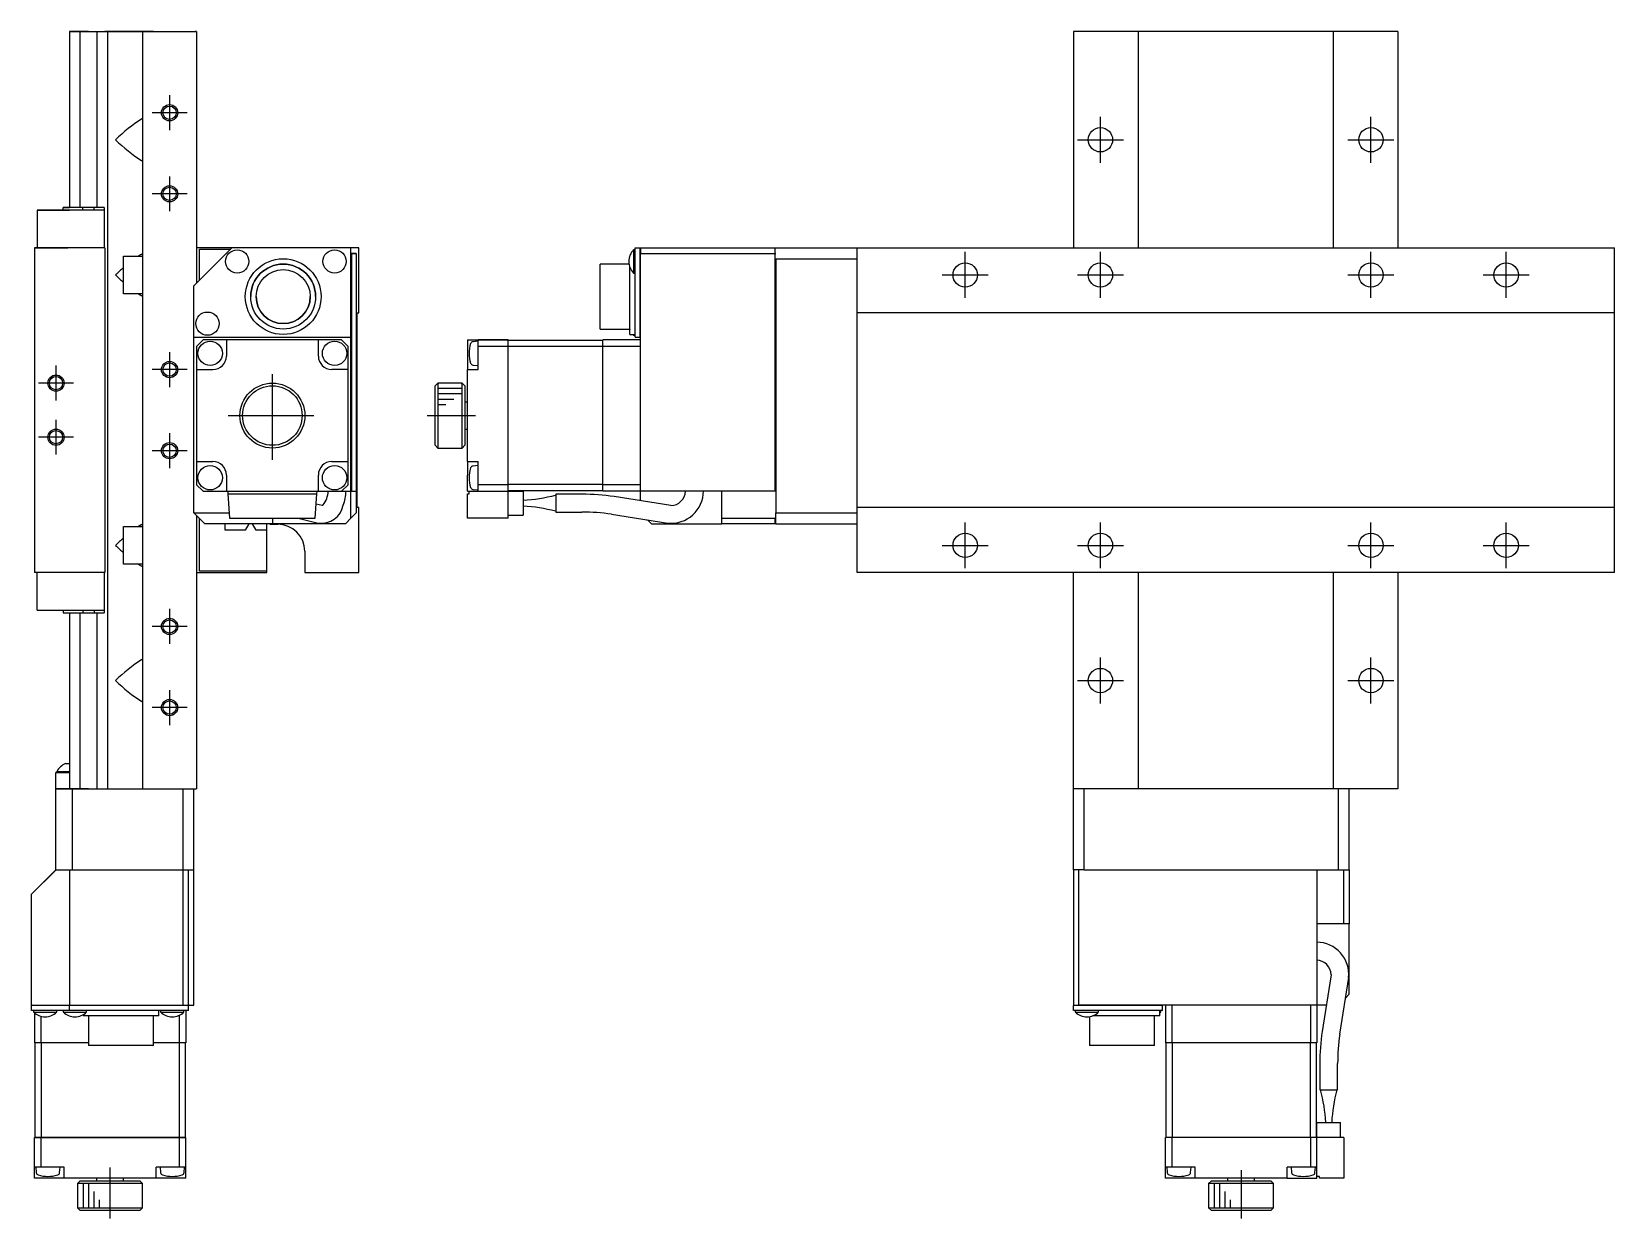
# Model space of a CAD drawing. Extents: x -2 to 603, y -8 to 381.
# Drawn here: x 310.1 to 602.7, y 83.9 to 303.4 of the extents above; entities that cross this region are included whole.
import ezdxf

# ---------------------------------------------------------------- set-up
doc = ezdxf.new("R2010")
doc.units = 0
doc.header["$LTSCALE"] = 0.5
doc.linetypes.add('CENTER', pattern=[50.8, 31.75, -6.35, 6.35, -6.35])
for name, color, linetype in [('MSM_CENTER', 1, 'CENTER'), ('MSM_CONTINUOUS', 7, 'CONTINUOUS'), ('MSM_NARROW', 5, 'CONTINUOUS')]:
    doc.layers.add(name, color=color, linetype=linetype)

msp = doc.modelspace()

# ---------------------------------------------------------------- linework, layer by layer
at = {"layer": 'MSM_CENTER'}
for p, q in [((335.62, 291.6), (335.62, 285.14)), ((338.85, 288.37), (332.39, 288.37)), ((507.69, 279.12), (507.69, 287.62)), ((557.69, 279.12), (557.69, 287.62)), ((503.44, 283.37), (511.94, 283.37)), ((553.44, 283.37), (561.94, 283.37)), ((335.62, 276.6), (335.62, 270.14)), ((338.85, 273.37), (332.39, 273.37)), ((482.69, 254.12), (482.69, 262.62)), ((507.69, 254.12), (507.69, 262.62)), ((557.69, 254.12), (557.69, 262.62)), ((582.69, 254.12), (582.69, 262.62)), ((478.44, 258.37), (486.94, 258.37)), ((503.44, 258.37), (511.94, 258.37)), ((553.44, 258.37), (561.94, 258.37)), ((578.44, 258.37), (586.94, 258.37)), ((335.62, 244.1), (335.62, 237.64)), ((314.62, 241.6), (314.62, 235.14)), ((338.85, 240.87), (332.39, 240.87)), ((354.62, 224.17), (354.62, 240.57)), ((317.85, 238.37), (311.39, 238.37)), ((314.62, 231.6), (314.62, 225.14)), ((346.42, 232.37), (362.82, 232.37)), ((383.24, 232.37), (392.14, 232.37)), ((317.85, 228.37), (311.39, 228.37)), ((335.62, 229.1), (335.62, 222.64)), ((338.85, 225.87), (332.39, 225.87)), ((482.69, 204.12), (482.69, 212.62)), ((507.69, 204.12), (507.69, 212.62)), ((557.69, 204.12), (557.69, 212.62)), ((582.69, 204.12), (582.69, 212.62)), ((478.44, 208.37), (486.94, 208.37)), ((503.44, 208.37), (511.94, 208.37)), ((553.44, 208.37), (561.94, 208.37)), ((578.44, 208.37), (586.94, 208.37)), ((335.62, 196.6), (335.62, 190.14)), ((338.85, 193.37), (332.39, 193.37)), ((507.69, 179.12), (507.69, 187.62)), ((557.69, 179.12), (557.69, 187.62)), ((335.62, 181.6), (335.62, 175.14)), ((503.44, 183.37), (511.94, 183.37)), ((553.44, 183.37), (561.94, 183.37)), ((338.85, 178.37), (332.39, 178.37)), ((324.62, 83.92), (324.62, 93.32)), ((533.69, 92.82), (533.69, 83.92))]:
    msp.add_line(p, q, dxfattribs=at)
at = {"layer": 'MSM_CONTINUOUS'}
for p, q in [((317.12, 303.37), (340.62, 303.37)), ((317.12, 303.37), (320.62, 303.37)), ((320.62, 303.37), (317.12, 303.37)), ((320.62, 303.37), (317.12, 303.37)), ((317.12, 303.37), (317.12, 270.87)), ((319.09, 270.87), (319.09, 303.37)), ((322.16, 303.37), (322.16, 270.87)), ((323.62, 303.37), (332.62, 303.37)), ((324.12, 303.37), (323.62, 303.37)), ((332.62, 303.37), (323.62, 303.37)), ((324.12, 303.37), (324.12, 163.37)), ((325.62, 303.37), (330.62, 303.37)), ((330.62, 303.37), (332.62, 303.37)), ((330.62, 303.37), (330.62, 163.37)), ((335.62, 303.37), (340.62, 303.37)), ((340.62, 303.37), (340.32, 303.37)), ((340.32, 303.37), (340.62, 303.37)), ((340.62, 303.37), (340.62, 256.87)), ((502.69, 303.37), (502.69, 263.37)), ((562.69, 303.37), (502.69, 303.37)), ((514.69, 303.37), (514.69, 263.37)), ((550.69, 303.37), (550.69, 263.37)), ((562.69, 303.37), (562.69, 263.37)), ((330.62, 287.11), (330.49, 287.27)), ((330.62, 279.62), (330.49, 279.47)), ((311.12, 270.37), (311.12, 263.37)), ((323.52, 270.37), (311.12, 270.37)), ((311.12, 270.37), (317.12, 270.37)), ((323.52, 270.87), (315.92, 270.87)), ((315.92, 270.87), (317.12, 270.87)), ((315.92, 270.37), (315.92, 270.87)), ((319.6, 270.37), (319.6, 270.87)), ((321.65, 270.37), (321.65, 270.87)), ((323.52, 270.87), (323.52, 263.37)), ((323.62, 263.37), (310.62, 263.37)), ((310.97, 263.37), (310.62, 263.37)), ((310.62, 263.37), (310.97, 263.37)), ((310.62, 263.37), (316.82, 263.37)), ((310.62, 263.37), (310.62, 203.37)), ((323.62, 263.37), (323.62, 203.37)), ((347.12, 263.37), (340.12, 256.37)), ((347.12, 263.37), (340.62, 263.37)), ((343.12, 263.37), (340.62, 263.37)), ((347.12, 263.37), (346.12, 263.37)), ((369.12, 263.37), (347.12, 263.37)), ((369.12, 213.37), (369.12, 263.37)), ((370.62, 263.37), (369.12, 263.37)), ((370.62, 263.37), (369.12, 263.37)), ((370.62, 251.37), (370.62, 263.37)), ((421.69, 263.37), (422.59, 263.37)), ((421.69, 246.87), (421.69, 263.37)), ((422.59, 246.87), (422.59, 263.37)), ((422.59, 263.37), (422.69, 263.27)), ((422.69, 263.37), (422.69, 262.37)), ((422.69, 263.37), (447.59, 263.37)), ((447.59, 262.37), (447.59, 263.37)), ((447.59, 263.37), (447.69, 263.27)), ((447.69, 263.37), (602.69, 263.37)), ((462.69, 203.37), (462.69, 263.37)), ((602.69, 203.37), (602.69, 263.37)), ((327.12, 261.87), (330.62, 261.87)), ((327.12, 254.87), (327.12, 261.87)), ((330.62, 262.11), (330.49, 262.27)), ((341.12, 257.37), (341.12, 263.17)), ((341.12, 263.17), (346.92, 263.17)), ((370.12, 262.37), (369.12, 262.37)), ((369.12, 262.37), (370.12, 262.37)), ((369.22, 262.37), (369.22, 218.37)), ((370.12, 262.37), (370.12, 214.37)), ((421.39, 263.02), (421.39, 258.72)), ((421.69, 263.02), (421.39, 263.02)), ((422.69, 262.37), (422.79, 262.37)), ((422.69, 262.37), (447.59, 262.37)), ((422.69, 218.37), (422.69, 262.37)), ((422.79, 262.37), (447.59, 262.37)), ((447.59, 218.37), (447.59, 262.37)), ((447.59, 262.37), (447.69, 262.37)), ((447.69, 261.37), (447.69, 214.37)), ((447.69, 261.37), (462.69, 261.37)), ((415.19, 248.37), (415.19, 260.37)), ((420.53, 260.37), (415.19, 260.37)), ((420.69, 247.37), (420.69, 259.79)), ((421.39, 258.72), (421.69, 258.72)), ((330.62, 254.87), (327.12, 254.87)), ((330.62, 254.62), (330.49, 254.47)), ((340.12, 214.37), (340.12, 256.37)), ((370.32, 251.37), (370.62, 251.37)), ((370.32, 215.37), (370.32, 251.37)), ((602.69, 251.37), (462.69, 251.37)), ((340.12, 246.87), (369.12, 246.87)), ((341.82, 246.37), (340.62, 245.17)), ((341.82, 246.37), (340.62, 245.17)), ((367.42, 246.37), (341.82, 246.37)), ((346.12, 246.37), (341.82, 246.37)), ((363.12, 246.37), (346.12, 246.37)), ((346.12, 246.37), (346.12, 243.37)), ((363.12, 243.37), (363.12, 246.37)), ((368.62, 245.17), (367.42, 246.37)), ((390.69, 246.37), (398.19, 246.37)), ((390.69, 246.37), (390.69, 240.87)), ((392.69, 246.12), (391.7, 246.03)), ((392.69, 240.87), (392.69, 246.37)), ((398.19, 246.37), (392.69, 246.37)), ((398.19, 245.17), (398.19, 246.37)), ((415.69, 246.27), (398.19, 246.27)), ((415.69, 246.27), (398.19, 246.27)), ((415.19, 248.37), (420.69, 248.37)), ((415.69, 245.17), (415.69, 246.37)), ((422.69, 246.37), (415.69, 246.37)), ((422.69, 246.37), (415.69, 246.37)), ((420.69, 247.37), (421.69, 247.37)), ((421.39, 247.37), (421.39, 247.22)), ((421.39, 247.22), (421.69, 247.22)), ((421.69, 246.87), (422.59, 246.87)), ((422.59, 246.87), (422.69, 246.97)), ((340.62, 245.17), (340.62, 219.57)), ((368.62, 219.57), (368.62, 245.17)), ((398.19, 245.17), (392.69, 245.17)), ((398.19, 219.57), (398.19, 245.17)), ((415.69, 245.12), (398.19, 245.12)), ((422.69, 245.17), (415.69, 245.17)), ((415.69, 219.57), (415.69, 245.17)), ((340.62, 240.87), (343.62, 240.87)), ((368.62, 240.87), (365.62, 240.87)), ((390.69, 240.87), (392.69, 240.87)), ((390.69, 223.87), (390.69, 240.87)), ((391.7, 241.7), (392.69, 241.62)), ((385.19, 238.37), (384.69, 237.87)), ((384.69, 226.87), (384.69, 237.87)), ((385.19, 238.37), (385.19, 226.37)), ((389.69, 238.37), (385.19, 238.37)), ((389.69, 226.37), (389.69, 238.37)), ((390.19, 237.87), (389.69, 238.37)), ((390.19, 237.87), (390.19, 226.87)), ((390.69, 234.87), (390.19, 234.87)), ((390.19, 229.87), (390.69, 229.87)), ((384.69, 226.87), (385.19, 226.37)), ((385.19, 226.37), (389.69, 226.37)), ((389.69, 226.37), (390.19, 226.87)), ((340.62, 223.87), (343.62, 223.87)), ((365.62, 223.87), (368.62, 223.87)), ((390.69, 223.87), (392.69, 223.87)), ((390.69, 223.87), (390.69, 221.37)), ((392.69, 223.12), (391.7, 223.03)), ((392.69, 219.57), (392.69, 223.87)), ((340.62, 219.57), (341.82, 218.37)), ((346.12, 221.37), (346.12, 218.37)), ((363.12, 218.37), (363.12, 221.37)), ((367.42, 218.37), (368.62, 219.57)), ((390.69, 218.37), (390.69, 221.37)), ((398.19, 219.57), (392.69, 219.57)), ((392.69, 218.37), (392.69, 219.57)), ((415.69, 219.61), (398.19, 219.61)), ((398.19, 213.37), (398.19, 219.57)), ((422.69, 219.57), (415.69, 219.57)), ((415.69, 218.37), (415.69, 219.57)), ((341.82, 218.37), (367.42, 218.37)), ((346.37, 218.37), (346.41, 217.87)), ((346.41, 217.87), (346.72, 213.37)), ((346.41, 217.87), (362.84, 217.87)), ((362.52, 213.37), (362.84, 217.87)), ((362.84, 217.87), (362.87, 218.37)), ((367.42, 218.37), (369.12, 218.37)), ((369.22, 218.37), (369.12, 218.47)), ((369.22, 218.37), (370.12, 218.37)), ((390.69, 218.37), (398.19, 218.37)), ((390.69, 213.37), (390.69, 217.87)), ((390.69, 217.87), (390.99, 217.87)), ((390.99, 217.87), (390.99, 218.37)), ((391.7, 218.7), (392.69, 218.62)), ((415.69, 218.47), (398.19, 218.47)), ((398.19, 218.37), (400.99, 218.37)), ((400.99, 218.37), (400.99, 213.97)), ((406.99, 217.82), (406.99, 214.52)), ((411.85, 217.82), (406.99, 217.82)), ((422.59, 218.37), (415.69, 218.37)), ((428.27, 215.74), (417.82, 217.39)), ((422.59, 218.37), (422.69, 218.47)), ((447.59, 218.37), (422.69, 218.37)), ((422.69, 216.62), (422.69, 218.37)), ((437.69, 212.37), (437.69, 218.37)), ((447.69, 218.37), (447.59, 218.37)), ((340.12, 214.37), (346.65, 214.37)), ((342.12, 212.37), (340.12, 214.37)), ((340.62, 213.87), (340.62, 163.37)), ((363.83, 215.71), (362.7, 215.97)), ((363.89, 215.76), (363.81, 215.71)), ((363.99, 215.84), (363.89, 215.76)), ((369.12, 213.37), (370.12, 214.37)), ((370.62, 215.37), (370.32, 215.37)), ((370.62, 215.37), (370.32, 215.37)), ((370.62, 203.37), (370.62, 215.37)), ((398.19, 213.97), (400.99, 213.97)), ((406.99, 214.52), (411.85, 214.52)), ((417.3, 214.13), (427.75, 212.48)), ((447.69, 212.37), (447.69, 214.37)), ((447.69, 214.37), (462.69, 214.37)), ((602.69, 215.37), (462.69, 215.37)), ((327.12, 204.87), (327.12, 211.87)), ((327.12, 211.87), (330.62, 211.87)), ((330.62, 212.11), (330.49, 212.27)), ((341.12, 203.57), (341.12, 213.37)), ((368.12, 212.37), (342.12, 212.37)), ((345.92, 211.17), (345.92, 212.37)), ((349.6, 211.17), (345.92, 211.17)), ((346.72, 213.37), (362.52, 213.37)), ((350.29, 212.36), (349.6, 211.17)), ((351.65, 211.17), (350.96, 212.36)), ((353.52, 211.17), (351.65, 211.17)), ((353.52, 212.37), (353.52, 203.57)), ((353.62, 211.97), (353.52, 211.97)), ((353.62, 211.97), (353.52, 211.97)), ((353.62, 203.37), (353.62, 211.97)), ((354.12, 212.27), (354.12, 212.37)), ((354.12, 212.27), (355.62, 212.27)), ((354.62, 213.37), (354.62, 212.37)), ((359.36, 213.37), (363.08, 212.5)), ((368.12, 212.37), (369.12, 213.37)), ((398.19, 213.37), (390.69, 213.37)), ((423.98, 213.07), (424.69, 212.37)), ((424.69, 212.37), (437.69, 212.37)), ((437.69, 213.37), (447.59, 213.37)), ((447.59, 212.37), (437.69, 212.37)), ((447.59, 213.37), (447.69, 213.51)), ((447.59, 212.37), (447.59, 213.37)), ((447.69, 212.47), (447.59, 212.37)), ((447.69, 212.37), (462.69, 212.37)), ((330.62, 204.87), (327.12, 204.87)), ((360.62, 207.27), (360.62, 203.37)), ((323.62, 203.37), (310.62, 203.37)), ((311.12, 196.37), (311.12, 203.37)), ((323.52, 203.37), (323.52, 195.87)), ((330.62, 204.62), (330.49, 204.47)), ((340.62, 203.37), (353.62, 203.37)), ((353.52, 203.57), (341.12, 203.57)), ((360.62, 203.37), (370.62, 203.37)), ((602.69, 203.37), (462.69, 203.37)), ((502.69, 148.37), (502.69, 203.37)), ((514.69, 203.37), (514.69, 163.37)), ((550.69, 203.37), (550.69, 163.37)), ((562.69, 203.37), (562.69, 163.37)), ((311.12, 196.37), (323.52, 196.37)), ((315.92, 196.37), (315.92, 195.87)), ((319.6, 196.37), (319.6, 195.87)), ((321.65, 196.37), (321.65, 195.87)), ((315.92, 195.87), (323.52, 195.87)), ((317.12, 195.87), (317.12, 163.37)), ((319.09, 163.37), (319.09, 195.87)), ((322.16, 195.87), (322.16, 163.37)), ((330.62, 187.11), (330.49, 187.27)), ((330.62, 179.62), (330.49, 179.47)), ((316.4, 168.02), (317.12, 168.02)), ((314.62, 166.37), (317.12, 166.37)), ((314.62, 148.37), (314.62, 166.37)), ((317.12, 166.37), (314.62, 166.37)), ((314.77, 166.57), (317.12, 166.57)), ((314.77, 166.57), (314.77, 166.37)), ((314.62, 163.37), (340.62, 163.37)), ((320.62, 163.37), (314.62, 163.37)), ((314.72, 163.37), (324.12, 163.37)), ((317.62, 163.37), (317.62, 148.37)), ((324.12, 163.37), (330.62, 163.37)), ((338.12, 123.37), (338.12, 163.37)), ((340.12, 123.37), (340.12, 163.37)), ((562.69, 163.37), (502.69, 163.37)), ((504.69, 148.37), (504.69, 163.37)), ((551.69, 148.37), (551.69, 163.37)), ((553.69, 148.37), (553.69, 163.37)), ((314.62, 148.37), (310.12, 143.87)), ((310.12, 143.87), (314.52, 148.27)), ((314.62, 148.37), (314.52, 148.27)), ((314.62, 148.37), (340.12, 148.37)), ((317.12, 148.37), (317.12, 123.37)), ((339.12, 123.37), (339.12, 148.37)), ((502.69, 148.37), (502.69, 123.37)), ((504.69, 148.37), (502.69, 148.37)), ((503.69, 123.47), (503.69, 148.37)), ((503.69, 148.27), (503.69, 148.37)), ((503.69, 123.37), (503.69, 148.37)), ((504.69, 148.37), (553.69, 148.37)), ((547.69, 148.37), (547.69, 148.27)), ((547.69, 148.27), (547.69, 123.37)), ((552.69, 138.37), (552.69, 148.37)), ((553.69, 148.37), (553.69, 138.37)), ((310.12, 123.37), (310.12, 143.87)), ((553.69, 138.37), (547.69, 138.37)), ((553.69, 125.37), (553.69, 138.37)), ((550.32, 128.95), (548.66, 118.5)), ((551.92, 117.98), (553.58, 128.43)), ((310.12, 123.37), (339.12, 123.37)), ((310.22, 123.37), (310.12, 123.27)), ((310.22, 123.37), (310.12, 123.27)), ((339.12, 123.27), (310.12, 123.27)), ((310.12, 122.37), (310.12, 123.27)), ((317.16, 123.37), (317.12, 123.27)), ((317.12, 122.37), (317.12, 123.27)), ((339.12, 123.27), (339.02, 123.37)), ((339.12, 123.27), (339.02, 123.37)), ((339.22, 123.37), (339.12, 123.47)), ((339.12, 122.37), (339.12, 123.27)), ((339.22, 123.37), (340.12, 123.37)), ((502.69, 123.37), (503.69, 123.37)), ((502.69, 123.27), (502.79, 123.37)), ((519.19, 123.27), (502.69, 123.27)), ((502.69, 122.37), (502.69, 123.27)), ((503.69, 123.37), (503.69, 123.47)), ((547.69, 123.37), (503.69, 123.37)), ((519.19, 123.27), (519.09, 123.37)), ((519.19, 122.37), (519.19, 123.27)), ((519.69, 123.37), (519.69, 116.37)), ((520.89, 123.37), (520.89, 116.37)), ((546.49, 123.37), (546.49, 116.37)), ((547.69, 123.27), (547.59, 123.37)), ((549.43, 123.37), (547.69, 123.37)), ((547.69, 123.27), (547.69, 116.37)), ((552.98, 124.66), (553.69, 125.37)), ((339.12, 122.37), (310.12, 122.37)), ((310.47, 122.37), (310.47, 122.07)), ((310.47, 122.07), (314.77, 122.07)), ((310.62, 121.93), (310.62, 116.37)), ((311.82, 121.27), (311.82, 116.37)), ((314.77, 122.07), (314.77, 122.37)), ((315.97, 122.37), (315.97, 122.07)), ((315.97, 122.07), (320.27, 122.07)), ((319.62, 121.57), (319.62, 121.37)), ((333.62, 121.37), (319.62, 121.37)), ((320.27, 122.07), (320.27, 122.37)), ((320.62, 121.37), (320.62, 115.87)), ((332.62, 115.87), (332.62, 121.37)), ((333.62, 121.37), (333.62, 122.37)), ((333.97, 122.37), (333.97, 122.07)), ((333.97, 122.07), (338.27, 122.07)), ((337.42, 121.46), (337.42, 116.37)), ((338.27, 122.07), (338.27, 122.37)), ((338.62, 122.37), (338.62, 116.37)), ((519.19, 122.37), (502.69, 122.37)), ((503.04, 122.37), (503.04, 122.07)), ((503.04, 122.07), (507.34, 122.07)), ((505.69, 121.21), (505.69, 115.87)), ((518.69, 121.37), (506.26, 121.37)), ((507.34, 122.07), (507.34, 122.37)), ((517.69, 115.87), (517.69, 121.37)), ((518.69, 121.37), (518.69, 122.37)), ((518.69, 122.07), (518.84, 122.07)), ((518.84, 122.07), (518.84, 122.37)), ((320.62, 116.37), (310.62, 116.37)), ((310.72, 116.37), (310.72, 98.87)), ((311.86, 116.37), (311.86, 98.87)), ((332.62, 115.87), (320.62, 115.87)), ((338.62, 116.37), (332.62, 116.37)), ((337.38, 116.37), (337.38, 98.87)), ((338.52, 116.37), (338.52, 98.87)), ((517.69, 115.87), (505.69, 115.87)), ((520.89, 116.37), (519.69, 116.37)), ((519.79, 116.37), (519.79, 98.87)), ((546.49, 116.37), (520.89, 116.37)), ((520.93, 116.37), (520.93, 98.87)), ((546.45, 116.37), (546.45, 98.87)), ((547.69, 116.37), (546.49, 116.37)), ((547.59, 116.37), (547.59, 98.87)), ((548.24, 112.53), (548.24, 107.67)), ((551.54, 107.67), (551.54, 112.53)), ((548.24, 107.67), (551.54, 107.67)), ((547.69, 91.37), (547.69, 101.67)), ((547.69, 101.67), (552.09, 101.67)), ((552.09, 98.87), (552.09, 101.67)), ((338.62, 98.87), (310.62, 98.87)), ((310.62, 98.87), (338.62, 98.87)), ((310.62, 91.37), (310.62, 98.87)), ((311.82, 98.87), (311.82, 93.37)), ((337.42, 98.87), (337.42, 93.37)), ((338.62, 91.37), (338.62, 98.87)), ((520.89, 98.87), (519.69, 98.87)), ((519.69, 91.37), (519.69, 98.87)), ((520.89, 98.87), (520.89, 93.37)), ((546.49, 98.87), (520.89, 98.87)), ((546.49, 98.87), (546.49, 93.37)), ((552.69, 98.87), (546.49, 98.87)), ((552.69, 98.87), (552.69, 91.37)), ((316.12, 93.37), (310.62, 93.37)), ((338.62, 91.37), (310.62, 91.37)), ((310.87, 93.37), (310.96, 92.38)), ((315.29, 92.38), (315.37, 93.37)), ((316.12, 91.37), (316.12, 93.37)), ((319.12, 90.87), (318.62, 90.37)), ((319.12, 90.87), (330.12, 90.87)), ((322.12, 91.37), (322.12, 90.87)), ((327.12, 90.87), (327.12, 91.37)), ((330.62, 90.37), (330.12, 90.87)), ((338.62, 93.37), (333.12, 93.37)), ((333.12, 91.37), (333.12, 93.37)), ((333.87, 93.37), (333.96, 92.38)), ((338.29, 92.38), (338.37, 93.37)), ((525.19, 93.37), (519.69, 93.37)), ((525.19, 91.37), (519.69, 91.37)), ((519.94, 93.37), (520.02, 92.38)), ((524.35, 92.38), (524.44, 93.37)), ((525.19, 91.37), (525.19, 93.37)), ((542.19, 91.37), (525.19, 91.37)), ((528.19, 90.87), (527.69, 90.37)), ((528.19, 90.87), (539.19, 90.87)), ((531.19, 91.37), (531.19, 90.87)), ((536.19, 90.87), (536.19, 91.37)), ((539.69, 90.37), (539.19, 90.87)), ((547.69, 93.37), (542.19, 93.37)), ((542.19, 91.37), (542.19, 93.37)), ((542.19, 91.37), (547.69, 91.37)), ((542.94, 93.37), (543.02, 92.38)), ((547.35, 92.38), (547.44, 93.37)), ((548.19, 91.67), (547.69, 91.67)), ((548.19, 91.37), (548.19, 91.67)), ((552.69, 91.37), (548.19, 91.37)), ((330.62, 90.37), (318.62, 90.37)), ((318.62, 90.37), (318.62, 85.87)), ((330.62, 85.87), (330.62, 90.37)), ((539.69, 90.37), (527.69, 90.37)), ((527.69, 90.37), (527.69, 85.87)), ((539.69, 85.87), (539.69, 90.37)), ((318.62, 85.87), (330.62, 85.87)), ((318.62, 85.87), (319.12, 85.37)), ((330.12, 85.37), (319.12, 85.37)), ((330.12, 85.37), (330.62, 85.87)), ((527.69, 85.87), (539.69, 85.87)), ((527.69, 85.87), (528.19, 85.37)), ((539.19, 85.37), (528.19, 85.37)), ((539.19, 85.37), (539.69, 85.87))]:
    msp.add_line(p, q, dxfattribs=at)
for centre, radius in [((335.62, 288.37), 1.23), ((507.69, 283.37), 2.25), ((557.69, 283.37), 2.25), ((335.62, 273.37), 1.23), ((348.12, 260.87), 2.15), ((356.62, 254.37), 7), ((366.12, 260.87), 2.15), ((482.69, 258.37), 2.25), ((507.69, 258.37), 2.25), ((557.69, 258.37), 2.25), ((582.69, 258.37), 2.25), ((356.62, 254.37), 6), ((356.62, 254.37), 5), ((342.62, 249.37), 2.15), ((343.12, 243.87), 2.25), ((366.12, 243.87), 2.25), ((335.62, 240.87), 1.23), ((314.62, 238.37), 1.23), ((354.62, 232.37), 6), ((354.62, 232.37), 5.5), ((314.62, 228.37), 1.23), ((335.62, 225.87), 1.23), ((343.12, 220.87), 2.25), ((366.12, 220.87), 2.25), ((482.69, 208.37), 2.25), ((507.69, 208.37), 2.25), ((557.69, 208.37), 2.25), ((582.69, 208.37), 2.25), ((335.62, 193.37), 1.23), ((507.69, 183.37), 2.25), ((557.69, 183.37), 2.25), ((335.62, 178.37), 1.23)]:
    msp.add_circle(centre, radius, dxfattribs=at)
for centre, radius, start, end in [((347.58, 260.94), 31.38, 122.9812, 134.3908), ((347.58, 305.79), 31.38, 225.6092, 237.0188), ((347.58, 235.94), 31.38, 122.9812, 124.2994), ((423.49, 260.87), 3, 134.22, 225.78), ((347.58, 235.94), 31.38, 130.674, 134.3908), ((347.58, 280.79), 31.38, 225.6092, 229.326), ((356.62, 254.37), 6, 360, 180), ((347.58, 280.79), 31.38, 235.7006, 237.0188), ((356.62, 254.37), 5, 180, 360), ((391.75, 245.53), 0.5, 95, 162.3708), ((423.49, 249.37), 3, 199.4712, 201.0395), ((423.49, 249.37), 3, 221.8103, 225.78), ((343.62, 243.37), 2.5, 270, 360), ((365.62, 243.37), 2.5, 180, 270), ((396.99, 243.87), 6, 162.3708, 197.6292), ((391.75, 242.2), 0.5, 197.6292, 265), ((343.62, 221.37), 2.5, 360, 90), ((365.62, 221.37), 2.5, 90, 180), ((396.99, 220.87), 6, 162.3708, 197.6292), ((391.75, 222.53), 0.5, 95, 162.3708), ((360.58, 218.56), 4.37, 321.3798, 357.4338), ((358.82, 218.94), 9.45, 340.4373, 356.4987), ((391.75, 219.2), 0.5, 197.6292, 265), ((399.53, 245.58), 28.89, 272.8902, 284.9579), ((412.03, 178.46), 39.35, 81.5412, 90.2655), ((428.32, 218.44), 5.99, 264.6051, 359.3043), ((428.25, 218.47), 2.73, 270.4075, 357.8443), ((363.66, 216.59), 4.14, 262.4446, 348.6833), ((399.57, 187.03), 28.62, 74.9841, 87.1678), ((412.03, 178.38), 36.14, 81.6013, 90.2806), ((347.58, 185.94), 31.38, 122.9812, 124.2994), ((355.62, 207.27), 5, 0, 90), ((347.58, 185.94), 31.38, 130.674, 134.3908), ((347.58, 230.79), 31.38, 225.6092, 229.326), ((347.58, 230.79), 31.38, 235.7006, 237.0188), ((347.58, 160.94), 31.38, 122.9812, 134.3908), ((347.58, 205.79), 31.38, 225.6092, 237.0188), ((317.62, 165), 3.25, 112.061, 151.2734), ((547.61, 129), 5.99, 354.6051, 89.3043), ((547.58, 128.93), 2.73, 0.4075, 87.8443), ((312.62, 124.17), 3, 224.22, 315.78), ((318.12, 124.17), 3, 224.22, 315.78), ((336.12, 124.17), 3, 224.22, 315.78), ((505.19, 124.17), 3, 224.22, 315.78), ((516.69, 124.17), 3, 289.4712, 291.0395), ((516.69, 124.17), 3, 311.8103, 315.78), ((587.59, 112.71), 39.35, 171.5412, 180.2655), ((587.68, 112.7), 36.14, 171.6013, 180.2806), ((520.48, 100.21), 28.89, 2.8902, 14.9579), ((579.03, 100.25), 28.62, 164.9841, 177.1678), ((311.46, 92.42), 0.5, 185, 252.3708), ((313.12, 97.67), 6, 252.3708, 287.6292), ((314.79, 92.42), 0.5, 287.6292, 355), ((334.46, 92.42), 0.5, 185, 252.3708), ((336.12, 97.67), 6, 252.3708, 287.6292), ((337.79, 92.42), 0.5, 287.6292, 355), ((520.52, 92.42), 0.5, 185, 252.3708), ((522.19, 97.67), 6, 252.3708, 287.6292), ((523.85, 92.42), 0.5, 287.6292, 355), ((543.52, 92.42), 0.5, 185, 252.3708), ((545.19, 97.67), 6, 252.3708, 287.6292), ((546.85, 92.42), 0.5, 287.6292, 355)]:
    msp.add_arc(centre, radius, start, end, dxfattribs=at)
at = {"layer": 'MSM_NARROW'}
for p, q in [((389.69, 237.37), (385.19, 237.37)), ((389.69, 236.37), (385.19, 236.37)), ((388.19, 235.37), (385.19, 235.37)), ((386.69, 234.37), (385.19, 234.37)), ((319.62, 90.37), (319.62, 85.87)), ((320.62, 90.37), (320.62, 85.87)), ((321.62, 88.87), (321.62, 85.87)), ((528.69, 90.37), (528.69, 85.87)), ((529.69, 90.37), (529.69, 85.87)), ((530.69, 88.87), (530.69, 85.87)), ((322.62, 87.37), (322.62, 85.87)), ((531.69, 87.37), (531.69, 85.87))]:
    msp.add_line(p, q, dxfattribs=at)
for centre in [(335.62, 288.37), (335.62, 273.37), (335.62, 240.87), (314.62, 238.37), (314.62, 228.37), (335.62, 225.87), (335.62, 193.37), (335.62, 178.37)]:
    msp.add_circle(centre, 1.5, dxfattribs=at)

doc.saveas('drawing.dxf')
